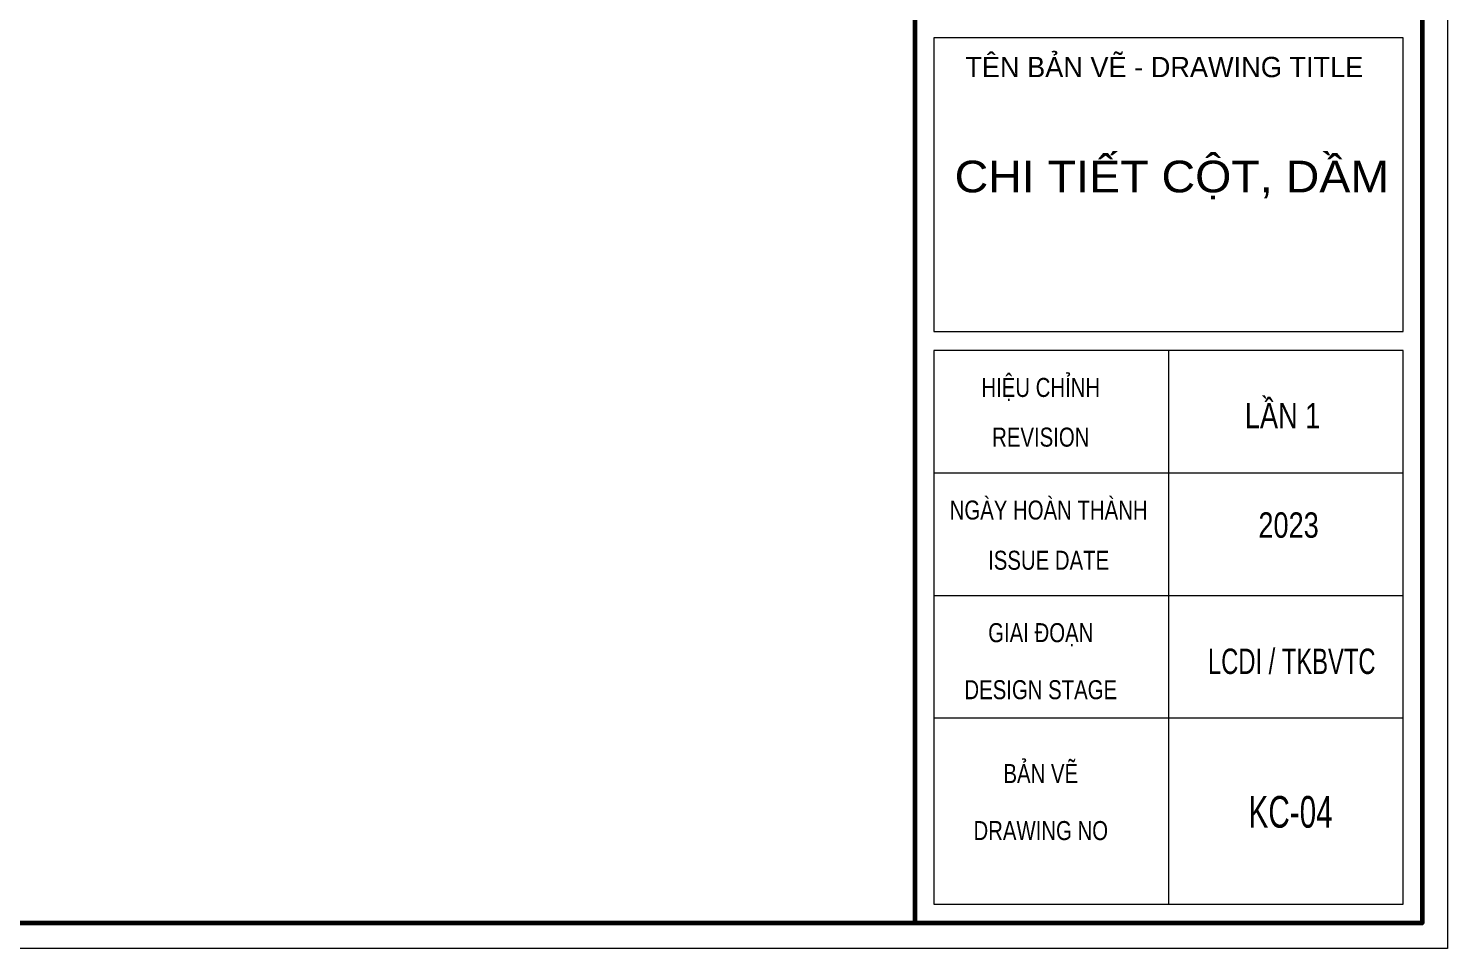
# Model space of a CAD drawing. Header units: millimetres. Extents: x 19378 to 572383, y -1120116 to -527168.
# Drawn here: x 290759 to 295236, y -560227 to -557324 of the extents above; entities that cross this region are included whole.
import ezdxf
from ezdxf.enums import TextEntityAlignment as Align

# ---------------------------------------------------------------- set-up
doc = ezdxf.new("R2010")
doc.units = ezdxf.units.MM
doc.header["$MEASUREMENT"] = 0
doc.layers.get('Defpoints').update_dxf_attribs({"color": 1})
doc.layers.add('Khungten_LCDI', color=7, linetype='Continuous')
doc.layers.add('LC Net thay', color=7, linetype='Continuous', lineweight=25)
doc.layers.add('LC Text1', color=3, linetype='Continuous', lineweight=20)
doc.styles.add('Khungten', font='VHAVAN.TTF', dxfattribs={"width": 0.9, "height": 5000})
doc.styles.add('Title', font='VHBLACK.TTF', dxfattribs={"width": 0.8})

# ---------------------------------------------------------------- blocks, each defined once
blk = doc.blocks.new('Nha o can bo nhan vien Trung doan')
at = {"layer": 'Defpoints', "lineweight": 0}
blk.add_lwpolyline([(-1200, -14850), (-1200, 14850), (40800, 14850), (40800, -14850)], close=True, dxfattribs=at)
at = {"layer": 'Khungten_LCDI', "color": 5, "lineweight": 60}
blk.add_line((36600, 14650), (36600, -14650), dxfattribs=at)
at = {"layer": 'Khungten_LCDI', "color": 5, "lineweight": 25}
blk.add_line((40600, -14650), (40600, 14650), dxfattribs=at)
at = {"layer": 'Khungten_LCDI', "color": 9, "lineweight": 15}
for p, q in [((38600, -10133), (38600, -14500)), ((40450, -11100), (36750, -11100)), ((40450, -12067), (36750, -12067)), ((40450, -13033), (36750, -13033))]:
    blk.add_line(p, q, dxfattribs=at)
at = {"layer": 'Khungten_LCDI', "color": 5, "lineweight": 60}
blk.add_lwpolyline([(0, -14650), (0, 14650), (40600, 14650), (40600, -14650)], close=True, dxfattribs=at)
at = {"layer": 'Khungten_LCDI', "color": 9, "lineweight": 15}
for points in [[(36750, -9983), (40450, -9983), (40450, -7667), (36750, -7667)], [(36750, -14500), (40450, -14500), (40450, -10133), (36750, -10133)]]:
    blk.add_lwpolyline(points, close=True, dxfattribs=at)
at = {"color": 7, "style": 'Khungten'}
blk.add_text('tªn b¶n vÏ - drawing title', height=160, dxfattribs=at).set_placement((38566, -7977), align=Align.CENTER)
at = {"color": 7}
for s, height, style, width, p in [('hiÖu chØnh', 150, 'Khungten', 0.8, (37592, -10499)), ('revision', 150, 'Khungten', 0.8, (37592, -10891)), ('ngµy hoµn thµnh', 150, 'Khungten', 0.8, (37654, -11466)), ('issue date', 150, 'Khungten', 0.8, (37654, -11862)), ('giai ®o¹n', 150, 'Khungten', 0.8, (37592, -12433)), ('lcdi / tkbvtc', 200, 'Title', 0.7, (39571, -12684)), ('design stage', 150, 'Khungten', 0.8, (37592, -12883)), ('b¶n vÏ', 150, 'Khungten', 0.8, (37592, -13544)), ('drawing nO', 150, 'Khungten', 0.8, (37592, -13994))]:
    blk.add_text(s, height=height, dxfattribs=dict(at, style=style, width=width)).set_placement(p, align=Align.CENTER)
at = {"color": 7, "style": 'Khungten', "width": 0.8}
for tag, p in [('REVISION', (39499, -10746)), ('NGAYHT', (39576, -11636))]:
    blk.add_attdef(tag, text='', height=200, dxfattribs=at).set_placement(p, align=Align.CENTER)
at = {"layer": 'LC Text1', "style": 'Title', "width": 1.485915}
for tag, p, p2 in [('TENBANVE1', (36913, -8886), (40339, -8886)), ('TENBANVE2', (36913, -9562), (40339, -9562))]:
    blk.add_attdef(tag, text='', height=250, dxfattribs=at).set_placement(p, p2, align=Align.FIT)
at = {"layer": 'LC Text1', "style": 'Title', "width": 0.7}
blk.add_attdef('SOBANVE', text='', height=250, dxfattribs=at).set_placement((39562, -13896), align=Align.CENTER)

msp = doc.modelspace()

# ---------------------------------------------------------------- block references
at = {"layer": 'LC Net thay'}
ref = msp.add_blockref('Nha o can bo nhan vien Trung doan', (278915.6, -554287.2), dxfattribs=dict(at, xscale=0.3999999999995706, yscale=0.3999999999995706, zscale=0.3999999999995706))
ref.add_attrib('NGAYHT', '2023', dxfattribs={"layer": 'LC Text1', "height": 80, "style": 'Khungten', "width": 0.8}).set_placement((294734, -558930.9), align=Align.CENTER)
ref.add_attrib('REVISION', 'lÇn 1', dxfattribs={"layer": 'LC Text1', "height": 80, "style": 'Khungten', "width": 0.8}).set_placement((294715.1, -558585.7), align=Align.CENTER)
ref.add_attrib('SOBANVE', 'Kc-04', dxfattribs={"layer": 'LC Text1', "height": 100, "style": 'Title', "width": 0.7}).set_placement((294740.4, -559845.7), align=Align.CENTER)
ref.add_attrib('TENBANVE1', 'chi tiÕt cét, dÇm', dxfattribs={"layer": 'LC Text1', "height": 100, "style": 'Title', "width": 0.944391}).set_placement((293680.6, -557841.5), (295051.2, -557841.5), align=Align.FIT)

doc.saveas('drawing.dxf')
